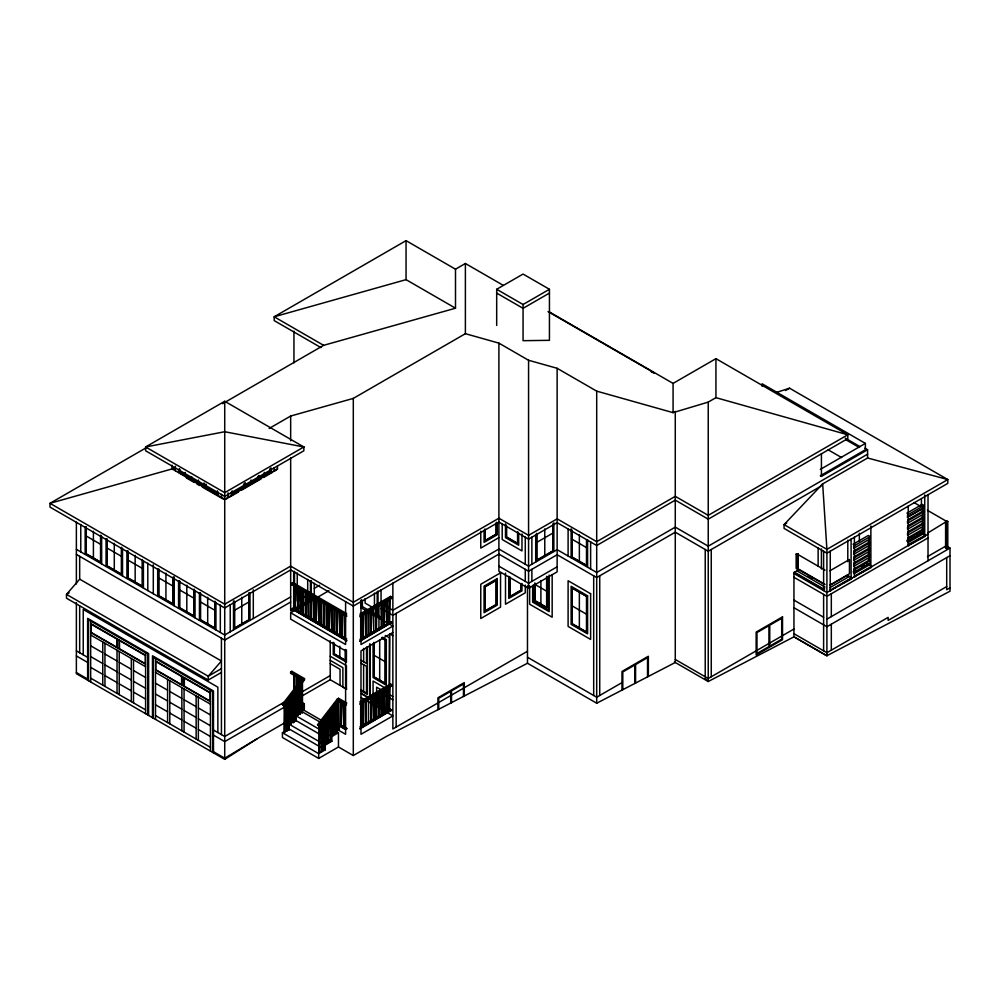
<?xml version="1.0" encoding="UTF-8"?>
<svg xmlns="http://www.w3.org/2000/svg" width="1000" height="1000" viewBox="0 0 1000 1000"><rect width="100%" height="100%" fill="white"/><g stroke="black" fill="none" stroke-linecap="round" stroke-linejoin="round"><path stroke-width="1.5" d="M339.812 657.35L339.812 646.25M363.587 691.388L363.612 664.688M366.525 647.125L366.512 663.525L361.05 660.362M367.463 646.95L367.438 694.562L361.037 690.863M370.087 644L370.05 698.637L369.675 644.188M373.062 704.463L373.075 681.038L384.963 687.9M379.438 708.138L379.45 692.075L392.863 699.825M830.113 585.262L847.25 575.363L851.65 577.9L851.65 578.85L830.212 590.588L830.275 550.962M302.162 679.963L290.625 673.3L290.625 672.025L291.863 671.312L304.5 678.612L304.5 679.875L284.1 705.725L283 705.088L282.413 704.35L302.162 678.7L302.488 679.775M283 705.088L285.788 701.475M296.925 687.013L298.775 684.6M284.1 705.725L283.512 704.987L304.5 678.612M288.463 698.775L288.875 698.238L288.875 729.925L288.463 698.775L289.288 698.475L288.875 729.925M290.663 695.913L291.075 695.375L291.075 723.9L291.488 695.612L290.663 695.913L291.075 723.9M284.887 704.188L284.062 704.475L284.475 732.463L284.887 704.188L284.475 732.463M286.675 701.862L286.675 701.087L286.675 731.2L286.262 703.162M295.462 689.675L295.462 721.363L295.05 691.75M297.663 687.588L297.663 686.812L297.663 715.337L297.25 687.35M300.275 684.2L299.45 684.5L300.275 684.2L299.862 714.062L299.45 686.038M339.05 700.337L319.262 726.025L318.163 725.387L317.587 724.65L337.337 699L338.562 698.275L346.812 703.037L345.575 703.75L337.337 698.988M319.088 724.188L322.8 719.362M333.938 704.9L335.8 702.487M319.262 726.025L318.688 725.288L338.438 699.638L338.75 700.713M319.5 724.938L319.5 724.163L319.5 752.688L319.913 724.4M321.7 722.087L322.113 721.55L321.7 751.425L321.287 721.85M323.488 720.537L323.9 750.15L324.312 718.7L323.488 718.988M328.713 712.987L328.3 742.85L328.3 712.75M330.087 711.975L330.5 741.587L330.5 709.887M332.688 707.812L333.1 707.275L332.688 735.562L332.275 709.112M337.088 733.025L337.5 701.562L337.088 733.025L336.675 703.413M79.675 556.325L79.675 579.163L66.487 594.388L66.487 598.2L208.238 680.037L221.425 672.425M381.05 608.513L392.863 615.325L498.9 554.1L528.575 571.237L557.137 554.738L596.7 577.575L675.275 532.212L708.238 551.25L820.375 486.512L822.663 483.925L784.062 524.612L784.062 528.413L826.912 553.162L947.8 483.363L947.8 479.562L867.588 457.987L822.663 483.925L826.912 549.35L826.912 655.863L793.95 636.825L793.95 572.55L823.612 589.675L824.725 588.975M793.95 572.55L798.9 569.688L824.05 584.2M76.375 602.638L76.375 673.7L224.725 759.35L257.688 738.413L290.663 719.375L294.5 721.6M257.137 738.737L224.725 758.213L213.463 751.7M302.787 614.625L303.6 614.625L302.787 614.625L302.787 590.525L303.6 590.525L303.6 614.625M302.025 703.037L302.438 703.275M503.15 285.287L465.387 263.488L455.5 269.2L406.05 240.65L274.175 316.788L274.175 320.588L320.95 347.6M224.725 401.287L145.6 446.975L145.6 450.775L224.725 496.45L303.85 450.775L303.85 446.975L224.725 401.287L224.725 759.35M147.05 447.275L50 503.312L50 507.113L224.725 607.987L290.663 569.925L353.3 606.087L498.9 522.025L528.575 539.15L557.137 522.663L596.7 545.5L675.275 500.138L708.238 519.175L847.8 438.6L847.8 434.787L715.938 358.663L673.075 383.4L549 311.762M222.537 403.7L323.625 345.337L455.5 308.2L455.5 269.2M496.688 325.462L496.688 289.288L523.062 274.062L549.438 289.288L549.438 340.325L523.062 340.688L523.062 304.513L549.438 289.288M269.125 428.475L290.663 416.037L353.3 398.4L465.387 333.688L498.9 343.125L528.575 360.262L557.137 368.3L596.7 391.138L673.075 412.65L708.238 402.1L715.938 397.663L847.8 434.787L708.238 515.363L675.275 496.325L596.7 541.688L557.137 518.85L528.575 535.35L498.9 518.225L353.3 602.288L290.663 566.125L224.725 604.188L50 503.312L173.95 468.4M549.438 293.087L523.062 308.325L496.688 293.087M232.438 493.325L243.425 486.975M256.613 479.363L245.625 485.712L245.625 483.175M256.887 479.525L245.35 486.188L245.35 483.225M277.475 468.812L224.725 499.275L172.15 468.913M225.825 499.263L228.038 497.975L228.038 492.85M229.363 497.225L238.588 491.887M241.225 490.363L261.012 478.95M263.65 477.425L272.875 472.1M276.375 470.075L274.2 471.337L274.2 467.7M69.125 592.875L66.487 594.388L208.238 676.237L221.425 668.625M234.613 610.25L248.9 602M346.737 616.375L291.788 584.65L291.788 583.387L293.025 582.675L346.637 613.612M291.788 584.65L293.025 583.938L293.025 582.675M295.363 610.35L294.95 586L295.363 610.35L295.775 586M300.587 613.362L300.175 589.012L300.587 613.362L301 589.012M290.663 596.925L224.725 635L76.375 549.35M290.663 602.013L224.725 640.075L76.375 554.425M314.288 588.362L319.6 585.3M311.025 619.388L311.438 595.037L311.025 619.388L310.613 595.037L311.438 594.562M311.438 595.037L310.613 595.037M346.737 640.962L291.788 608.763L293.1 608.013L346.7 638.95M291.788 609.237L293.1 608.488L299.8 612.35M314.05 598.05L313.637 620.9L313.225 596.55L314.05 596.55M292.675 609.725L290.663 610.887L290.663 457.812M314.288 597.25L293.688 609.15L293.688 572.225M316.238 622.4L316.65 598.05L316.238 622.4L315.825 598.05L316.65 597.575M345.6 650.863L290.663 619.138L290.663 612.788L328.9 590.712M316.65 598.05L315.825 598.05M297.562 611.613L298.387 611.613L298.387 587.513L297.562 587.513L297.975 611.375M319.262 601.062L318.85 623.913L318.438 599.562L319.262 599.562M300.175 613.125L301 613.125M321.463 625.413L321.05 601.062L321.463 625.413L321.875 601.062M305.387 592.025L305.8 615.9M325.863 604.325L326.688 603.837L326.688 628.425L327.1 604.087M305.387 616.138L306.212 616.138L306.212 592.025M326.275 604.562L326.688 628.425M308 617.638L308.825 617.638L308.825 593.538L308 593.538L308.412 617.4M328.462 605.825L329.288 605.825M328.875 606.062L329.7 605.588L329.288 629.938L328.875 605.588M331.075 607.337L331.9 631.438L332.312 607.1M333.688 608.837L334.513 608.837L334.513 632.95L334.925 610.112M334.1 609.075L334.925 608.6M336.3 610.35L337.537 609.637M336.712 610.588L337.537 610.112L337.125 634.45L337.125 610.35M318.438 623.675L319.262 623.675M338.913 611.85L339.738 611.85L339.738 635.962L340.15 613.125M339.325 612.087L340.15 611.613M341.512 613.362L342.337 612.888L342.337 637.475L342.75 613.125M341.925 613.6L342.337 637.475M323.663 626.688L324.487 626.688L324.487 602.575L323.663 602.575L324.075 626.45M344.125 614.862L345.438 614.587L344.95 638.975L344.538 614.625M359.988 614.012L390.525 596.375L391.763 597.087L391.763 598.362L359.888 616.763M359.888 615.487L391.763 597.087M378.95 629.388L378.95 605.275M368.512 611.3L368.512 635.413L368.1 611.062M371.538 609.562L371.125 633.9L371.95 609.8M373.738 608.288L373.738 632.4M377.163 606.788L376.337 606.788L376.337 630.887L375.925 608.05M381.562 603.775L382.388 603.775M386.775 600.75L387.6 600.75M389.387 623.362L389.8 599.012L389.387 623.362L388.913 598.975M334.1 608.6L334.1 632.712L334.925 632.712M498.9 537.612L480.775 548.075L480.775 531.138M336.712 634.212L345.438 638.7M339.325 611.613L339.738 635.487M290.625 673.3L291.863 672.588L291.863 671.312M785.512 390.538L789.562 388.2L947.8 479.562L826.912 549.35L784.062 524.612L786.712 523.075M293.788 674.65L294.613 674.65L293.788 674.65L293.788 691.225M359.913 639.35L390.45 621.712L391.763 622.463L359.888 641.338M362.562 638.288L389.8 623.125M362.875 614.075L363.288 638.425L363.7 614.075M365.487 614.075L365.9 636.925L366.312 612.575L365.487 612.575M376.337 630.887L376.75 606.55M381.15 603.538L381.562 627.875L381.975 603.538M383.762 602.025L384.175 626.375L385 602.263M387.188 600.988L386.375 600.513L386.775 624.862L387.188 600.513M359.888 640.863L391.763 622.463M299.012 683.688L299.425 677.425L299.862 714.062M300.25 677.425L299.012 677.663M536.812 542.362L552.75 533.162M392.863 632.463L360.988 650.863L360.988 734.287L392.863 715.888L366.5 700.662M291.938 696.65L290.625 697.412L302.987 704.55L302.987 709.788L304.3 709.038L304.3 703.8L291.938 696.65L290.625 697.887L302.625 704.812M285.587 701.375L224.725 736.513L213.463 730.013M288.288 699.812L293.7 696.688M297.762 694.35L330.225 675.6M294.613 698.75L293.788 698.75L294.613 698.75L294.613 676.15M330.225 656.25L346.425 665.625L346.425 689.087L330.225 679.725L290.663 702.562L345.6 734.287L345.6 650.138M290.663 703.525L224.725 741.587L213.463 735.088M296.4 676.15L296.4 700.263L303.938 704.062L304.3 709.038M296.4 700.263L297.225 700.263M299.012 686.7L299.425 701.525M299.837 701.762L299.012 701.762M303.938 708.825L302.987 709.788M295.6 715.575L331.863 736.513L331.863 741.263L295.6 720.337L295.6 715.575L302.2 711.762L338.462 732.7L338.462 746.975L318.688 758.4L282.413 737.463L282.413 732.7L289.012 728.9L325.275 749.837L325.275 745.075L289.012 724.137L289.012 728.9M297.25 715.1L298.075 715.1L298.075 687.05M299.45 713.825L300.275 713.825M301.65 712.562L302.475 712.562L302.475 681.338L301.65 681.637L301.65 712.562L302.475 712.562M557.137 566.8L528.575 583.288L498.9 566.163M289.012 724.137L295.6 720.337M290.663 723.662L291.488 723.662M292.863 694.6L292.863 722.4L293.688 722.4L293.688 692.763M295.05 721.125L295.875 721.125L295.875 689.912M292.863 722.4L293.688 722.4M498.9 343.125L498.9 571.237L528.575 588.362L557.137 571.875L557.137 368.3M338.162 700.738L338.562 724.613L338.975 701.762M284.062 732.225L284.887 732.225M286.262 730.962L287.087 730.962L287.087 701.325M288.463 729.688L289.288 729.688M340.763 701.762L341.587 701.762L341.175 726.112L340.763 701.762L341.587 701.762M342.962 703.512L343.787 727.625L344.275 703.238M346.463 704.5L345.575 705.025L337.75 700.5M359.988 701.612L390.525 683.988L391.763 684.7L391.763 685.962L359.888 704.362M359.888 703.1L391.763 684.7M362.875 701.688L363.7 701.688L363.288 726.038L362.875 703.2M368.512 698.438L368.512 723.025M374.55 695.9L373.325 695.662L374.15 696.137M378.95 692.887L378.95 717L378.537 692.65L379.775 692.887M383.762 689.638L385 689.875M387.188 712.237L386.375 712.237L386.775 687.887L387.188 712.237L386.775 688.363M360.688 703.438L360.688 727.062M362.463 701.45L363.7 701.688M368.925 698.675L367.688 698.438M373.738 695.9L373.738 720.013L373.325 697.163M389.8 686.625L389.387 710.962L389.837 633.95L392.863 635.7M339.3 725.65L339.3 729.175L337.987 729.925L337.987 725.225L339.3 724.475L346.875 728.85M332.275 735.325L333.1 735.325M334.475 706.263L334.475 734.05L335.3 734.05L335.3 704.425L334.475 704.712M336.675 732.788L337.5 732.788M334.475 734.05L335.3 734.05M331.863 736.513L338.462 732.7M345.575 729.6L337.987 725.225M325.688 717.675L325.688 743.888L326.512 743.888L326.512 715.837M327.887 714.825L327.887 742.613L328.713 742.613M330.087 741.35L330.913 741.35L330.913 710.125M325.688 743.888L326.512 743.888M325.275 745.075L331.863 741.263M359.913 726.95L390.45 709.325L391.763 710.075L359.888 728.95M370.538 721.3L389.8 710.725M362.875 725.8L363.7 725.8M365.487 700.175L365.487 724.287L366.312 724.287L366.312 700.175M368.1 722.788L368.925 722.788M370.712 697.163L370.712 721.275L371.538 721.275L371.95 697.4M373.325 719.775L374.15 719.775M375.925 694.15L375.925 718.263L376.75 718.263L376.75 694.625M378.537 716.75L379.363 716.75M381.15 691.137L381.15 715.25L381.975 715.25L381.975 691.612M383.762 691.137L383.762 713.737L384.588 713.737L384.588 689.638L384.588 713.737M365.487 724.287L366.312 724.287M370.712 721.275L371.538 721.275M375.925 718.263L376.75 718.263M381.15 715.25L381.975 715.25M359.888 728.475L391.763 710.075M319.088 726.25L319.088 752.45L319.913 752.45M321.287 751.188L322.113 751.188M323.488 749.912L324.312 749.912L324.312 718.7M282.413 732.7L318.688 753.637L325.275 749.837M820.325 469.412L865.387 443.4L865.387 449.738L820.325 475.75L821.425 476.388L867.588 449.738L867.588 457.987M867.588 454.175L708.238 546.175L675.275 527.137L596.7 572.5L557.137 549.663L528.575 566.163L498.9 549.025L392.863 610.25L381.05 603.438M527.475 651.25L392.863 728.975L392.863 583.1M338.462 746.975L353.3 755.537L386.637 736.287L527.475 663.25L596.7 703.225L675.275 662.475L675.275 411.375M796.15 554.113L798.075 553.95L798.075 568.225L796.975 568.862L796.15 568.387L796.15 554.113L798.075 553.95M853.05 544.25L868.275 535.475L870.188 536.575L870.188 538.8L853.713 548.312L853.713 546.1L870.188 536.575M906.9 513.162L922.113 504.387L924.038 505.487L924.038 507.713L907.55 517.225L907.55 515.013L924.038 505.487M907.412 517.15L924.038 507.713M621.975 682.625L596.7 697.225L527.475 657.25M854.013 550.837L869.225 542.05L869.225 538.25L870.188 538.8M907.862 519.75L923.075 510.962L923.075 507.163M870.188 542.612L853.713 552.125L853.713 554.35L870.188 544.825L870.188 542.612L868.275 541.5M924.038 511.525L907.55 521.038L907.55 523.263L924.038 513.737L924.038 511.525L922.113 510.412M829.9 570.788L849.45 559.5L849.45 573.775L829.9 585.062M854.013 556.862L869.225 548.075L869.225 544.275L870.188 544.825M907.862 525.775L923.075 516.987L923.075 513.188L924.038 513.737M870.188 548.638L853.713 558.15L853.713 560.375L870.188 550.85L870.188 548.638L868.275 547.525M924.038 517.55L907.55 527.062L907.55 529.288L924.038 519.763L924.038 517.55L922.113 516.438M854.013 562.888L869.225 554.113L869.225 550.3L870.188 550.85M907.862 531.8L923.075 523.025L923.075 519.212L924.038 519.763M870.188 554.663L853.713 564.175L853.713 566.4L870.188 556.888L870.188 554.663L868.275 553.55M924.038 523.575L907.55 533.088L907.55 535.312L924.038 525.8L924.038 523.575L922.113 522.463M854.013 568.913L869.225 560.138L869.225 556.325L870.188 556.888M907.862 537.825L923.075 529.05L923.075 525.237L924.038 525.8M870.188 560.688L853.713 570.2L853.713 572.425L870.188 562.913L870.188 560.688L868.275 559.575M924.038 529.6L907.55 539.113L907.55 541.337L924.038 531.825L924.038 529.6L922.113 528.488M853.088 571.987L855.625 570.525M861.963 566.875L864.5 565.4M906.938 540.9L909.463 539.438M912 537.975L914.538 536.512M917.075 535.05L919.613 533.587M907.412 541.263L923.9 531.737M829.862 587.7L849.45 576.388M854.013 573.75L869.225 564.975L871.425 566.475L871.425 567.425L851.1 578.538L851.1 539.012M907.862 542.663L923.075 533.888L925.275 535.388L925.275 536.337L908.238 545.538L908.238 506.025M945.6 521.425L946.688 520.8L947.788 521.438L947.788 548.075L946.688 548.713L945.6 548.075L945.6 521.425L946.688 522.062L947.788 521.438M830.763 590.913L830.763 589.963L851.65 577.9M854.95 576.95L854.95 576L871.425 566.475M925.275 535.388L908.238 544.587L908.787 545.862M835.438 587.575L826.912 592.5L793.95 573.5M838.05 586.075L840.65 584.562M843.263 583.05L849.788 579.288M855.662 575.9L868.337 568.575M870.875 526.05L870.875 567.112L923.462 536.763M924.725 494.963L924.725 536.025L928.025 534.125M928.025 537.925L826.912 596.3L793.95 577.275M793.95 629.025L708.238 678.512L675.275 659.475M927.475 556.65L946.15 545.862L946.15 521.712L928.012 532.85M945.6 548.075L946.688 547.45L947.788 548.075M826.912 619.138L950 548.075L950 591.225L826.912 655.725L793.95 636.825L708.238 681.513L674.438 662M950 555.688L826.912 626.75L793.95 607.725M946.7 586.575L888.15 620.375L888.15 617.375L826.912 652.725L793.95 633.7M950 587.85L946.7 589.75L946.7 557.6M302.987 704.55L304.3 703.8M776.55 392.4L789.562 388.2M455.5 308.2L406.05 279.65L274.175 316.788L323.625 345.337M651.413 372.125L654.4 372.975L548.025 311.562M920.875 532.85L923.075 534.125M867.038 563.938L869.225 564.975M186.363 477.95L194.3 482.488M196.95 484L199.587 485.513M202.237 487.038L223.4 499.137M865.387 443.4L762.087 383.762L762.087 386.3M864.875 448.175L867.588 449.738M845.263 438.125L860.013 446.637M845.662 439.625L859.137 447.4M828.138 449.812L841.625 457.587M914.038 502.575L920.738 506.438M927.425 510.3L946.15 521.112M923.075 531.263L924.038 531.825M947.3 546.525L950 548.075M921.425 533.175L924.725 535.075M496.688 289.288L523.062 304.513M825.062 570.163L797.525 554.263L797.525 568.538L825.062 584.438M808.337 576.087L812.387 578.425M796.7 570.712L825.025 587.062M794.5 572.225L824.175 589.35M793.95 600.112L823.612 617.238M572.212 539.338L586.5 547.587M546.638 591.188L535.163 584.562L535.163 600.7L546.638 607.325L546.638 576.512M572.212 605.95L586.5 614.2M190.738 478.1L179.75 471.763L179.75 469.225M192.938 479.375L203.925 485.725L203.925 483.175M217.113 493.338L206.125 486.987L206.125 484.45M191.012 478.587L179.475 471.925L179.475 468.963M192.662 479.538L204.2 486.2L204.2 483.237M378.537 604.562L379.775 605.275M378.537 605.037L379.363 605.513M375.925 606.55L376.75 607.025M373.325 607.575L374.55 608.288M370.712 609.562L371.538 610.037M391.763 622.938L390.45 621.712M381.05 617.388L360.712 605.65L360.712 600.988M368.925 611.062L368.512 635.413M360.875 607.65L392.863 626.112L360.988 644.513L360.988 600.175M291.788 583.387L346.737 615.1M337.537 610.112L337.125 634.45M371.125 633.9L370.712 611.062M360.688 639.462L360.688 615.35M303.812 614.675L317.225 622.413M319.9 623.962L333.3 631.7M374.175 655.35L385.2 661.712M291.788 608.763L346.737 640.487M290.663 612.788L345.6 644.513L345.6 601.712M391.763 685.962L390.525 685.25L390.525 683.988M388.913 686.575L389.8 687.1M386.375 687.65L387.6 688.363M386.375 688.125L387.188 688.6M386.275 688.662L389.3 690.413L389.3 637.75L385.275 635.425M383.35 689.4L384.588 690.113M392.863 696.575L376.637 687.2L376.625 706.513L370.6 703.062M382.388 691.375L381.562 690.9L381.562 715.487M378.537 692.65L379.363 693.125M377.163 694.388L376.337 693.913L376.337 718.5M391.763 710.55L390.45 709.325M369.637 698.4L371.95 699.737M86.263 536.025L100.55 544.275M107.137 548.075L121.425 556.325M127.75 559.975L142.312 568.375M158.787 577.9L173.075 586.15M179.675 589.95L193.95 598.2M200.275 601.85L214.838 610.25M389.387 710.962L388.913 688.088M361.062 697.525L363.675 699.038M290.625 672.025L303.263 679.325M343.787 703.512L345.988 704.788M338.562 724.613L338.162 700.263M79.675 579.163L221.425 661.012L208.238 676.237L208.238 680.037M339.3 729.175L338.925 725.438M282.413 704.35L283.512 704.987M317.587 724.65L318.688 725.288M90.662 623.575L145.6 655.3M155.5 661.012L210.438 692.738M90.662 632.463L145.6 664.188M155.5 669.887L210.438 701.612M90.662 635L145.6 666.725M155.5 672.425L210.438 704.15M90.662 645.788L102.75 652.763M104.95 654.038L117.037 661.012M119.225 662.275L131.312 669.262M133.512 670.525L145.6 677.513M155.5 683.213L167.587 690.2M169.775 691.462L181.863 698.438M184.062 699.712L196.15 706.688M198.35 707.962L210.438 714.938M90.662 656.575L102.75 663.55M104.95 664.812L117.037 671.8M119.225 673.062L131.312 680.05M133.512 681.312L145.6 688.288M155.5 694L167.587 700.975M169.775 702.25L181.863 709.225M184.062 710.5L196.15 717.475M198.35 718.75L210.438 725.725M76.375 650.863L87.638 657.362M76.375 655.938L87.638 662.438M90.662 667.35L102.75 674.338M104.95 675.6L117.037 682.588M119.225 683.85L131.312 690.825M133.512 692.1L145.6 699.075M155.5 704.788L167.587 711.762M169.775 713.037L181.863 720.013M184.062 721.287L196.15 728.263M198.35 729.525L210.438 736.513M90.662 678.138L145.6 709.862M155.5 715.575L210.438 747.3M76.375 672.562L87.638 679.062M382.337 637.212L386.312 639.513L386.275 685.175L373.075 677.537L373.075 644.05M381.625 637.75L385.487 639.987L385.45 683.75L373.9 677.062L373.9 642.35M381.9 638.237L385.213 640.15L385.175 683.275L374.175 676.912L374.175 643.012M361.05 663.213L366.512 666.375L366.5 693.075L361.037 689.912M345.6 660.713L334.062 654.038L334.062 643.462M330.225 660.362L342.875 667.675L342.875 687.025L346.675 689.225M330.225 663.612L340.05 669.3L340.05 685.4M370.6 698.95L373.062 700.375M830.763 589.963L830.212 589.575L830.212 590.588M704.912 678.25L708.238 681.513L708.238 402.1M946.688 522.062L946.688 548.713M928.025 494.538L928.025 560.775M921.425 499.225L921.425 505.387M859.338 533.237L859.338 540.938M854.4 537.112L854.4 576.625M847.8 540.188L847.8 561.75M847.8 575.612L847.8 576.625M847.25 575.363L847.25 576.312M831.312 593.763L831.312 616.6M831.312 624.212L831.312 650.188M823.612 551.087L823.612 590.625M823.612 594.4L823.612 650.825M821.425 453.713L821.425 476.388M821.425 548.95L821.425 569.012M818.138 547.675L818.138 566.138M798.9 569.688L798.9 570.638M798.35 569.938L798.35 570.925M796.975 554.587L796.975 568.862M795.05 571.85L795.05 572.825M715.938 358.663L715.938 397.663M711.263 549.5L711.263 676.762M705.225 549.5L705.225 676.762M673.075 383.4L673.075 412.65M648.35 676.438L648.35 656.25L621.975 671.475L621.975 690.113M647.525 676.862L647.525 657.675L635.575 664.575L635.575 683.062L634.75 683.487L634.75 665.05L622.8 671.95L622.8 689.688M599.725 575.837L599.725 695.475M596.7 391.138L596.7 703.225M593.688 575.837L593.688 695.475M590.625 541.85L590.625 569M587.6 539.837L587.6 567.25M586.775 540.212L586.775 565.825L571.95 557.263L571.95 530.138M586.5 540.175L586.5 565.35L572.212 557.1L572.212 530.45M579.362 534.575L579.362 561.225M579.362 592.312L579.362 627.325M571.125 528.8L571.125 557.737M568.1 528.837L568.1 555.988M553.85 522.775L553.85 551.562M553.025 523.975L553.025 551.087L536.538 560.612L536.538 533.488M552.75 524.288L552.75 550.938L536.812 560.138L536.812 533.488M552.163 574.575L552.163 617.212L529.637 604.212L529.637 585.938M549.138 575.112L549.138 611.663L532.663 602.15L532.663 585.4M548.312 577.087L548.312 610.237L533.488 601.675L533.488 585.1M546.912 576.375L546.912 607.8L534.888 600.862L534.888 582.9M544.775 528.888L544.775 555.538M540.9 580.538L540.9 604.012M535.712 534.625L535.712 562.038M531.875 537.1L531.875 564.25M531.875 569.325L531.875 581.388M528.575 360.262L528.575 588.362M527.475 585.875L527.475 663.25M525.275 537.112L525.275 564.263M525.275 569.338L525.275 581.388M525.275 585.037L525.275 592.812L505.5 604.237L505.5 573.088M521.975 533.987L521.975 550.938L502.2 539.513L502.2 524.113M521.975 583.462L521.975 590.837L508.787 598.45L508.787 576.312M521.15 584.2L521.15 590.363L509.613 597.025L509.613 576.987M520.875 584.2L520.875 590.2L509.888 596.55L509.888 577.025M518.688 533.038L518.688 545.225L505.5 537.612L505.5 523.9M517.863 531.838L517.863 543.8L506.312 537.137L506.312 525.175M517.587 532.388L517.587 543.325L506.587 536.975L506.587 526.038M497.25 522.575L497.25 534.75L484.062 542.362L484.062 530.188M496.425 522.312L496.425 534.275L484.888 540.938L484.888 528.975M496.15 523.188L496.15 534.125L485.163 540.462L485.163 529.538M465.387 263.488L465.387 333.688M464.288 696.025L464.288 682.588L437.912 697.812L437.912 709.7M463.462 696.5L463.462 684.013L451.512 690.913L451.512 702.65M450.688 703.075L450.688 691.388L438.738 698.288L438.738 709.275M406.05 240.65L406.05 279.65M396.15 613.425L396.15 727.075M390.525 596.375L390.525 597.65M386.775 600.275L386.775 624.862M384.175 601.788L384.175 626.375M381.562 603.288L381.562 627.875M381.05 589.862L381.05 601.925M379.688 640.037L379.688 680.1M378.95 692.412L378.95 717M378.025 591.038L378.025 615.65M377.2 591.825L377.2 615.175M374.45 593.112L374.45 608.513L365.112 603.112L365.112 598.5M373.738 695.425L373.738 720.013M371.125 696.925L371.125 721.513M365.9 612.337L365.9 636.925M365.9 699.938L365.9 724.525M363.625 648.425L363.625 661.85M363.288 613.837L363.288 638.425M363.288 701.925L363.288 726.038M362.362 600.375L362.362 606.6M361.538 599.975L361.538 606.125M353.3 398.4L353.3 755.537M346.425 649.95L346.425 662.138L333.237 654.513L333.237 642.325M345.325 649.438L345.325 660.225L334.338 653.875L334.338 643.088M345.025 614.35L344.95 638.975M343.862 703L343.787 727.625M341.175 701.525L341.175 726.112M338.562 698.275L338.562 699.55M334.888 704.188L334.888 734.287M332.688 707.038L332.688 735.562M331.9 606.862L331.9 631.438M330.225 640.763L330.225 679.725M329.288 605.35L329.288 629.938M326.1 716.375L326.1 744.125M324.075 602.337L324.075 626.925M321.7 721.312L321.7 751.425M318.85 599.8L318.85 623.913M318.688 753.637L318.688 758.4M314.288 583.288L314.288 595.763M313.637 596.788L313.637 620.9M311.262 580.538L311.262 598.987M310.438 580.788L310.438 599.462M308.412 593.3L308.412 617.875M307.688 579.412L307.688 595.025L297.25 601.05L297.25 572.938M305.8 591.788L305.8 616.375M303.188 590.288L303.2 614.862M302.987 590.4L302.987 614.513M302.025 680.913L302.062 712.8M301.825 682.062L301.825 703.162M300.788 589.138L300.788 613.237M299.625 677.775L299.625 701.888M299.425 677.425L299.425 683.925M297.975 587.263L297.975 611.85M297.225 676.15L297.225 685.188M296.812 675.913L296.812 686.938M296.812 689.95L296.812 700.5M294.5 571.312L294.5 608.663M294.2 674.412L294.2 698.988M293.95 331.15L293.95 362.825M293.275 693.3L293.275 722.638M290.663 416.037L290.663 440.8M277.475 465.812L277.475 469.438M270.9 467.812L270.9 472.388M270.075 468.95L270.075 471.912L258.538 478.575L258.538 475.613M269.8 469.212L269.8 471.75L258.812 478.1L258.812 475.562M264.3 472.388L264.3 474.925M257.712 476.95L257.712 480M253.3 589.85L253.3 618.5M251.112 480L251.112 482.537M250 593L250 620.4M249.175 592.812L249.175 619.925L234.338 628.5L234.338 601.375M248.9 593.125L248.9 619.775L234.613 628.013L234.613 601.375M244.525 483.05L244.525 487.612M243.7 484.175L243.7 487.137L232.162 493.8L232.162 490.838M241.762 597.25L241.762 623.9M233.512 600.988L233.512 629.925M231.337 492.175L231.337 495.225M230.225 604.675L230.225 631.825M221.513 494.412L221.513 497.413M221.425 638.175L221.425 734.613M220.325 605.05L220.325 632.463M218.212 492.188L218.212 495.238L178.65 472.4L178.65 469.35M217.862 732.55L217.862 687.188L83.238 609.462L83.238 654.825M217.387 490.85L217.387 493.812L205.85 487.15L205.85 484.188M215.938 602.513L215.938 629.925M215.113 601.375L215.113 628.5L200.275 619.925L200.275 592.812M214.838 601.375L214.838 628.013L200.55 619.775L200.55 593.125M213.463 752.85L213.463 690.987L152.475 655.775L152.475 717.638M212.638 752.375L212.638 691.462L153.3 657.2L153.3 718.112M210.438 690.2L210.438 751.1M207.688 597.25L207.688 623.9M205.025 484.575L205.025 487.625M199.45 593L199.45 620.4M198.438 480.012L198.438 482.55M198.35 697.175L198.35 740.312M196.15 695.9L196.15 739.05M195.05 590.462L195.05 617.863M194.225 589.312L194.225 616.438L179.4 607.875L179.4 580.75M193.95 589.312L193.95 615.962L179.675 607.712L179.675 581.075M191.838 476.962L191.838 480.012M186.812 585.188L186.812 611.838M185.25 472.4L185.25 474.938M184.062 677.5L184.062 686.388M184.062 688.925L184.062 732.075M181.863 676.237L181.863 685.125M181.863 687.663L181.863 730.8M178.575 580.938L178.575 608.35M175.362 466.262L175.362 470.775M174.175 576.888L174.175 605.812M173.35 577.263L173.35 604.388L158.512 595.825L158.512 570.2M173.075 577.263L173.075 603.913L158.787 595.662L158.787 569.012M171.975 465.2L171.975 469.538M169.775 680.675L169.775 723.825M167.587 679.412L167.587 722.55M165.938 573.138L165.938 599.788M157.688 568.888L157.688 596.3M155.5 658.475L155.5 719.375M153.3 564.825L153.3 593.763M148.625 715.413L148.625 653.55L87.638 618.35L87.638 680.2M147.8 563.175L147.8 590.588M147.8 714.938L147.8 654.038L88.462 619.775L88.462 680.675M145.6 652.763L145.6 713.675M143.412 560.638L143.412 588.05M142.587 561L142.587 586.625L127.75 578.05L127.75 550.938M142.312 559.5L142.312 586.15L128.025 577.9L128.025 551.25M135.162 555.375L135.162 582.025M133.512 659.737L133.512 702.887M131.312 658.475L131.312 701.612M126.925 551.125L126.925 578.538M122.525 548.587L122.525 576M121.7 547.438L121.7 574.562L106.862 566L106.862 538.875M121.425 547.438L121.425 574.087L107.137 565.837L107.137 539.2M119.225 640.075L119.225 648.95M119.225 651.5L119.225 694.638M117.037 638.8L117.037 647.688M117.037 650.225L117.037 693.363M114.288 543.325L114.288 569.963M106.05 539.075L106.05 566.475M104.95 643.25L104.95 686.388M102.75 641.975L102.75 685.125M101.65 536.525L101.65 563.938M100.825 535.388L100.825 562.513L85.988 553.95L85.988 526.825M100.55 535.388L100.55 562.038L86.263 553.787L86.263 527.137M93.413 531.263L93.413 557.913M90.662 621.038L90.662 681.95M85.162 527.013L85.162 554.425M80.775 524.475L80.775 551.888M79.675 606.125L79.675 652.763M76.375 522.2L76.375 583.975M303.85 446.975L224.725 492.65L145.6 446.975L224.725 431.737L303.85 446.975M500.55 572.837L480.775 584.25L480.775 618.513L500.55 607.087L500.55 572.837M497.25 578.538L484.062 586.163L484.062 612.725L497.25 605.112L497.25 578.538M496.425 579.975L484.888 586.638L484.888 611.3L496.425 604.637L496.425 579.975M496.15 580.45L485.163 586.788L485.163 610.825L496.15 604.475L496.15 580.45M338.925 723.787L337.625 724.538L345.575 729.125L346.875 728.375L338.925 723.787M782.525 616.862L756.15 632.087L756.15 654.925L782.525 639.7L782.525 616.862M768.925 625.662L756.975 632.562L756.975 653.5L768.925 646.6L768.925 625.662M781.7 618.288L769.75 625.188L769.75 646.125L781.7 639.225L781.7 618.288M590.625 593.737L568.1 580.737L568.1 626.413L590.625 639.425L590.625 593.737M587.6 595.8L571.125 586.287L571.125 624.35L587.6 633.862L587.6 595.8M586.775 596.275L571.95 587.712L571.95 623.875L586.775 632.438L586.775 596.275M586.5 596.438L572.212 588.188L572.212 623.713L586.5 631.962L586.5 596.438M368.6 697.8L361.062 693.45L368.6 697.788M116.762 638.962L90.938 624.05L90.938 632.3L116.762 647.212L116.762 638.962M145.325 655.462L119.5 640.55L119.5 648.8L145.325 663.713L145.325 655.462M181.588 676.4L155.775 661.488L155.775 669.737L181.588 684.65L181.588 676.4M210.162 692.887L184.338 677.987L184.338 686.225L210.162 701.137L210.162 692.887"/></g></svg>
